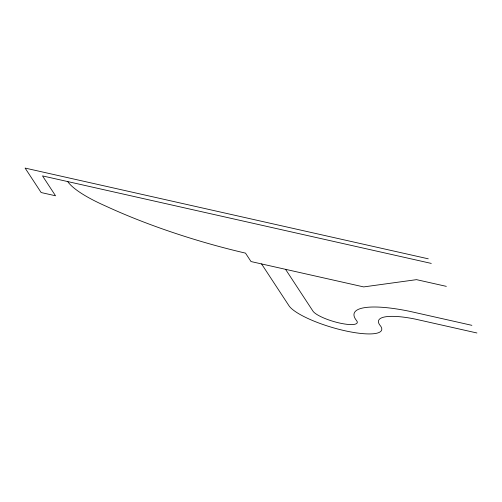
<?xml version="1.0" encoding="UTF-8"?>
<svg xmlns="http://www.w3.org/2000/svg" width="502" height="502" viewBox="0 0 502 502"><rect width="100%" height="100%" fill="white"/><g stroke="black" fill="none" stroke-linecap="round" stroke-linejoin="round"><path stroke-width="0.75" d="M428.262 258.819L25.1 168.076L41.145 192.542L55.546 195.786L42.507 175.901L431.274 263.412M446.328 286.36L416.522 279.652L363.674 286.912L251.019 261.555L245.497 253.127A192.479 46.24 16.6 0 1 105.847 206.127A88.12 21.166 16.6 0 1 67.707 181.573M471.886 325.334L410.046 311.409A78.726 18.913 16.6 0 0 356.533 320.558A23.349 5.61 16.6 0 1 340.657 323.275A23.349 5.61 16.6 0 1 313.185 311.466L285.55 269.329M476.9 332.977L415.06 319.059A53.268 12.795 16.6 0 0 380.529 325.961A48.851 11.734 16.6 0 1 345.677 330.918A48.851 11.734 16.6 0 1 289.19 306.063L261.555 263.926"/></g></svg>
